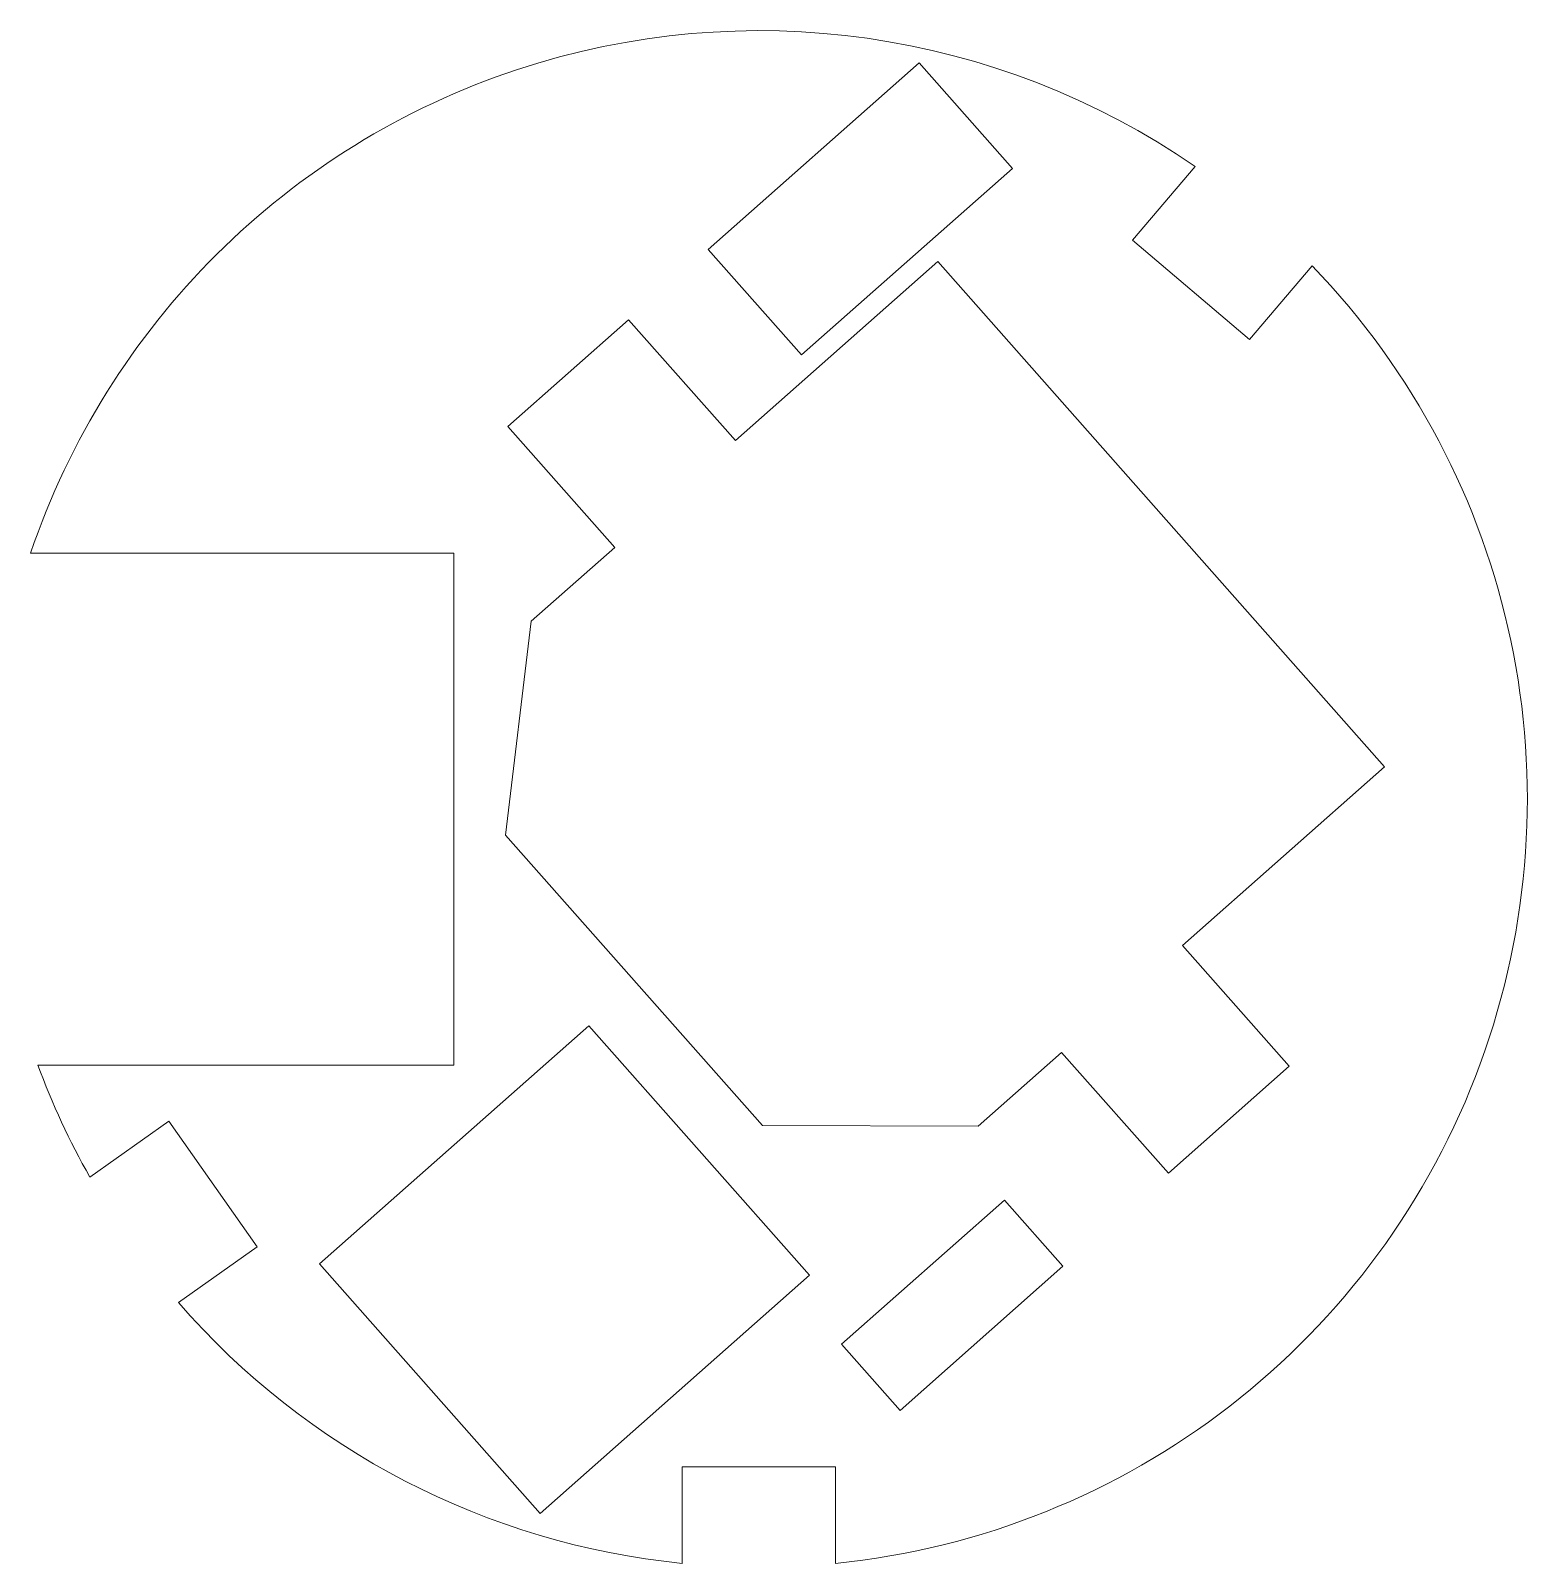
# Model space of a CAD drawing. Header units: millimetres. Extents: x 22.8 to 52.5, y 238.6 to 269.1.
import ezdxf

# ---------------------------------------------------------------- set-up
doc = ezdxf.new("R2010")
doc.units = ezdxf.units.MM

msp = doc.modelspace()

# ---------------------------------------------------------------- linework, layer by layer
at = {"color": 7, "linetype": 'Continuous', "lineweight": 15}
for p, q in [((40.41, 268.428), (36.225, 264.726)), ((42.262, 266.335), (40.41, 268.428)), ((38.076, 262.633), (42.262, 266.335)), ((44.646, 264.912), (45.887, 266.374)), ((44.646, 264.912), (46.97, 262.94)), ((36.225, 264.726), (38.076, 262.633)), ((36.766, 260.932), (40.781, 264.483)), ((49.65, 254.456), (40.781, 264.483)), ((46.97, 262.94), (48.211, 264.402)), ((32.249, 261.208), (34.646, 263.329)), ((34.646, 263.329), (36.766, 260.932)), ((32.249, 261.208), (34.369, 258.811)), ((31.173, 258.693), (22.777, 258.693)), ((31.173, 258.693), (31.173, 248.533)), ((34.369, 258.811), (32.714, 257.347)), ((32.714, 257.347), (32.202, 253.096)), ((45.635, 250.906), (49.65, 254.456)), ((32.202, 253.096), (37.301, 247.331)), ((45.635, 250.906), (47.756, 248.508)), ((28.509, 244.586), (33.853, 249.313)), ((33.853, 249.313), (38.235, 244.359)), ((43.238, 248.785), (41.583, 247.321)), ((45.359, 246.388), (43.238, 248.785)), ((22.921, 248.533), (31.173, 248.533)), ((47.756, 248.508), (45.359, 246.388)), ((25.518, 247.416), (23.951, 246.31)), ((25.518, 247.416), (27.276, 244.926)), ((37.301, 247.331), (41.583, 247.321)), ((42.105, 245.849), (38.87, 242.989)), ((43.266, 244.537), (42.105, 245.849)), ((27.276, 244.926), (25.709, 243.82)), ((28.509, 244.586), (32.891, 239.632)), ((38.235, 244.359), (32.891, 239.632)), ((40.032, 241.676), (43.266, 244.537)), ((38.87, 242.989), (40.032, 241.676)), ((35.705, 240.558), (38.753, 240.558)), ((35.705, 240.558), (35.705, 238.64)), ((38.753, 240.558), (38.753, 238.64))]:
    msp.add_line(p, q, dxfattribs=at)
for start, end in [(55.4152, 161.3532), (275.7344, 43.9465), (200.2659, 209.4794), (220.9481, 264.2656)]:
    msp.add_arc((37.229, 253.816), 15.253, start, end, dxfattribs=at)

doc.saveas('drawing.dxf')
